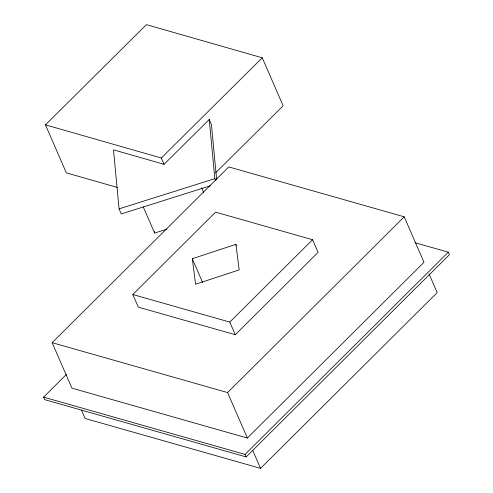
<?xml version="1.0" encoding="UTF-8"?>
<svg xmlns="http://www.w3.org/2000/svg" width="493" height="493" viewBox="0 0 493 493"><rect width="100%" height="100%" fill="white"/><g stroke="black" fill="none" stroke-linecap="round" stroke-linejoin="round"><path stroke-width="0.74" d="M52.153 342.684L228.789 166.936L404.223 216.809L423.998 262.288L247.363 438.03L71.929 388.157L52.153 342.684L227.587 392.557L247.363 438.03M132.814 294.512L215.595 212.15L312.574 239.721L318.071 252.348L235.284 334.716L138.311 307.145L132.814 294.512L229.793 322.083L235.284 334.716M414.977 242.698L448.31 252.169L449.406 254.696L246.143 456.931L44.69 399.657L43.594 397.13L66.481 374.36M229.793 322.083L312.574 239.721M227.587 392.557L404.223 216.809M43.594 397.13L245.046 454.404L448.31 252.169M81.481 410.139L85.11 418.477L260.544 468.35L437.18 292.608L429.021 273.849M117.266 187.426L66.339 172.852L45.467 124.852L146.421 24.65L262.27 57.798L283.142 105.804L215.675 172.766M45.467 124.852L161.322 158L262.27 57.798M210.456 185.769L121.278 213.919L119.084 208.866L113.482 149.841L164.064 164.317L209.223 119.497L211.423 124.55L216.673 179.902M235.894 244.368L239.197 269.893L195.598 284.227L192.288 258.702L235.894 244.368L236.504 245.767M119.084 208.866L214.837 178.639L209.223 119.497M143.29 206.986L154.623 233.053L167.084 229.116M214.837 178.639L215.657 180.537M201.612 187.771L203.757 192.701M161.322 158L164.064 164.317M192.288 258.702L202.654 282.526M252.687 450.288L260.544 468.35M245.046 454.404L246.143 456.931M154.482 231.525L154.623 233.053"/></g></svg>
